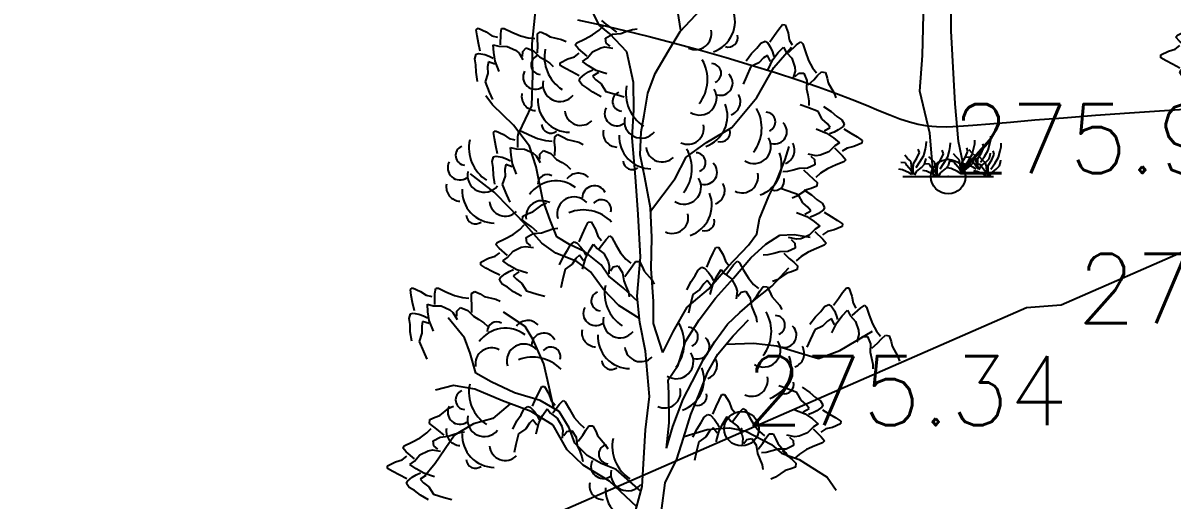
# Model space of a CAD drawing. Header units: millimetres. Extents: x 524954 to 526204, y 9523489 to 9524010.
# Drawn here: x 525815.69 to 525832.31, y 9523682.16 to 9523689.06 of the extents above; entities that cross this region are included whole.
import ezdxf
from ezdxf.enums import TextEntityAlignment as Align

# ---------------------------------------------------------------- set-up
doc = ezdxf.new("R2010")
doc.units = ezdxf.units.MM
doc.header["$PDMODE"] = 32
doc.header["$PDSIZE"] = 0.5
doc.linetypes.add('ACAD_ISO12W100', pattern=[21, 12, -3, 0, -3, 0, -3])
for name, color, linetype in [('Arbre', 34, 'ACAD_ISO12W100'), ('CN_02_00', 4, 'Continuous'), ('PLUME_4', 3, 'Continuous'), ('TopoAlt', 3, 'Continuous'), ('TOPOJIS', 7, 'Continuous')]:
    doc.layers.add(name, color=color, linetype=linetype)
doc.styles.add('Simplex 1.0', font='Simplex.shx', dxfattribs={"width": 0.99, "height": 1})

# ---------------------------------------------------------------- blocks, each defined once
blk = doc.blocks.new('TCPOINT M')
at = {"color": 0}
blk.add_point((0, 0), dxfattribs=at)
at = {"layer": 'TopoAlt', "style": 'Simplex 1.0', "width": 0.99}
blk.add_attdef('ALT', (0.15, 0.15), '', height=1, dxfattribs=at)
blk = doc.blocks.new('v088')
at = {"linetype": 'Continuous'}
for p, q in [((-1.806, 9.931), (-1.749, 10.491)), ((-0.835, 10.2), (-0.991, 10.52)), ((0.345, 10.122), (0.269, 10.614)), ((0.336, 10.112), (0.634, 10.429)), ((-0.683, 10.078), (-0.835, 10.2)), ((-0.435, 9.816), (-0.683, 10.078)), ((0.168, 9.829), (0.336, 10.112)), ((-1.797, 9.483), (-1.806, 9.931)), ((-0.339, 9.37), (-0.435, 9.816)), ((-0.025, 9.501), (0.168, 9.829)), ((1.69, 9.587), (1.945, 9.885)), ((-1.812, 9.035), (-1.797, 9.483)), ((-0.131, 9.219), (-0.025, 9.501)), ((1.444, 9.153), (1.69, 9.587)), ((-0.337, 8.979), (-0.339, 9.37)), ((-2.378, 9.048), (-2.474, 9.177)), ((-0.186, 8.901), (-0.131, 9.219)), ((1.08, 8.722), (1.444, 9.153)), ((-2.074, 8.756), (-2.378, 9.048)), ((-1.992, 8.647), (-1.812, 9.035)), ((-0.36, 8.574), (-0.337, 8.979)), ((-0.231, 8.658), (-0.186, 8.901)), ((-1.843, 8.45), (-2.074, 8.756)), ((-0.243, 8.328), (-0.231, 8.658)), ((0.718, 8.503), (1.08, 8.722)), ((-0.311, 8.009), (-0.36, 8.574)), ((0.424, 8.292), (0.718, 8.503)), ((-1.75, 8.153), (-1.843, 8.45)), ((-0.174, 8), (-0.243, 8.328)), ((1.855, 8.26), (1.913, 8.447)), ((-1.653, 7.676), (-1.75, 8.153)), ((0.262, 7.984), (0.424, 8.292)), ((1.736, 7.971), (1.855, 8.26)), ((-2.358, 7.786), (-2.7, 8.052)), ((-0.274, 7.463), (-0.311, 8.009)), ((-0.096, 7.56), (-0.174, 8)), ((-0.093, 7.509), (0.262, 7.984)), ((1.617, 7.726), (1.736, 7.971)), ((-2.129, 7.554), (-2.358, 7.786)), ((-1.547, 7.38), (-1.653, 7.676)), ((1.481, 7.4), (1.617, 7.726)), ((-1.932, 7.347), (-2.129, 7.554)), ((-0.075, 7.131), (-0.096, 7.56)), ((-1.665, 7.048), (-1.932, 7.347)), ((-1.449, 7.14), (-1.547, 7.38)), ((-0.237, 6.848), (-0.274, 7.463)), ((1.442, 7.181), (1.481, 7.4)), ((1.321, 7.017), (1.442, 7.181)), ((1.575, 7.035), (1.778, 7.163)), ((1.778, 7.163), (1.983, 7.174)), ((1.983, 7.174), (2.214, 7.135)), ((-1.463, 6.903), (-1.665, 7.048)), ((-1.266, 7.031), (-1.449, 7.14)), ((-1.047, 6.93), (-1.266, 7.031)), ((-0.084, 6.677), (-0.075, 7.131)), ((1.023, 6.706), (1.321, 7.017)), ((1.356, 6.837), (1.575, 7.035)), ((-1.162, 6.785), (-1.463, 6.903)), ((-0.806, 6.736), (-1.047, 6.93)), ((-0.287, 6.281), (-0.237, 6.848)), ((1.107, 6.54), (1.356, 6.837)), ((-0.96, 6.634), (-1.162, 6.785)), ((-0.697, 6.571), (-0.806, 6.736)), ((-0.049, 6.211), (-0.084, 6.677)), ((0.743, 6.383), (1.023, 6.706)), ((1.663, 6.427), (1.906, 6.693)), ((-0.78, 6.382), (-0.96, 6.634)), ((-0.488, 6.401), (-0.697, 6.571)), ((0.846, 6.255), (1.107, 6.54)), ((-0.551, 6.145), (-0.78, 6.382)), ((-0.279, 6.204), (-0.488, 6.401)), ((0.438, 6.122), (0.743, 6.383)), ((1.381, 6.204), (1.663, 6.427)), ((-0.248, 5.902), (-0.287, 6.281)), ((-0.049, 5.888), (-0.049, 6.211)), ((0.61, 5.939), (0.846, 6.255)), ((1.198, 6.044), (1.381, 6.204)), ((-1.907, 5.843), (-2.222, 6.048)), ((-0.254, 5.961), (-0.551, 6.145)), ((0.24, 5.776), (0.438, 6.122)), ((1.021, 5.879), (1.198, 6.044)), ((-2.787, 5.681), (-3.023, 5.969)), ((-1.791, 5.652), (-1.907, 5.843)), ((-0.165, 5.487), (-0.248, 5.902)), ((0.085, 5.468), (-0.049, 5.888)), ((0.411, 5.624), (0.61, 5.939)), ((0.834, 5.626), (1.021, 5.879)), ((1.1, 5.706), (1.325, 5.941)), ((-2.701, 5.459), (-2.787, 5.681)), ((-1.635, 5.301), (-1.791, 5.652)), ((0.085, 5.468), (0.24, 5.776)), ((0.881, 5.441), (1.1, 5.706)), ((2.646, 5.496), (3.119, 5.774)), ((-0.107, 4.829), (-0.165, 5.487)), ((0.306, 5.286), (0.411, 5.624)), ((0.671, 5.368), (0.834, 5.626)), ((1.001, 5.586), (1.394, 5.601)), ((1.394, 5.601), (1.731, 5.564)), ((1.731, 5.564), (2, 5.483)), ((2.338, 5.378), (2.646, 5.496)), ((-2.621, 5.169), (-2.701, 5.459)), ((0.51, 5.041), (0.671, 5.368)), ((0.731, 5.176), (0.881, 5.441)), ((2, 5.483), (2.338, 5.378)), ((-2.4, 5.043), (-2.621, 5.169)), ((-1.559, 4.967), (-1.635, 5.301)), ((0.161, 5.071), (0.306, 5.286)), ((0.619, 4.888), (0.731, 5.176)), ((-2.946, 4.988), (-3.206, 4.92)), ((-2.634, 4.938), (-2.946, 4.988)), ((-2.061, 4.882), (-2.4, 5.043)), ((0.172, 4.872), (0.161, 5.071)), ((0.379, 4.79), (0.51, 5.041)), ((-2.233, 4.766), (-2.634, 4.938)), ((-1.692, 4.771), (-2.061, 4.882)), ((-1.492, 4.659), (-1.559, 4.967)), ((-0.166, 4.349), (-0.107, 4.829)), ((0.174, 4.45), (0.172, 4.872)), ((0.489, 4.568), (0.619, 4.888)), ((-2.123, 4.725), (-2.377, 4.514)), ((-1.819, 4.613), (-2.233, 4.766)), ((-1.415, 4.615), (-1.692, 4.771)), ((0.231, 4.395), (0.379, 4.79)), ((-2.377, 4.514), (-2.655, 4.434)), ((-1.504, 4.415), (-1.819, 4.613)), ((-1.273, 4.376), (-1.415, 4.615)), ((0.384, 4.23), (0.489, 4.568)), ((-2.655, 4.434), (-2.931, 4.273)), ((-1.298, 4.058), (-1.504, 4.415)), ((-1.188, 4.154), (-1.273, 4.376)), ((-0.217, 3.527), (-0.166, 4.349)), ((0.138, 4.082), (0.174, 4.45)), ((0.138, 4.082), (0.231, 4.395)), ((0.391, 4.253), (0.724, 4.355)), ((0.724, 4.355), (1.047, 4.375)), ((1.047, 4.375), (1.284, 4.33)), ((1.284, 4.33), (1.655, 4.138)), ((-2.931, 4.273), (-3.209, 3.863)), ((0.285, 3.923), (0.384, 4.23)), ((-1.069, 3.839), (-1.298, 4.058)), ((-1.01, 3.977), (-1.188, 4.154)), ((1.655, 4.138), (1.8, 4.011)), ((1.8, 4.011), (2.057, 3.917)), ((-3.209, 3.863), (-3.367, 3.667)), ((-0.685, 3.605), (-1.069, 3.839)), ((-0.808, 3.863), (-1.01, 3.977)), ((-0.589, 3.774), (-0.808, 3.863)), ((0.118, 3.584), (0.285, 3.923)), ((2.057, 3.917), (2.461, 3.664)), ((-0.234, 3.461), (-0.589, 3.774)), ((2.461, 3.664), (2.589, 3.474)), ((-0.294, 3.234), (-0.685, 3.605)), ((-0.344, 3.046), (-0.217, 3.527)), ((0.064, 3.179), (0.118, 3.584)), ((-0.373, 1.752), (-0.352, 2.542)), ((0.043, 2.109), (0.045, 2.625)), ((0.102, 1.053), (0.043, 2.109)), ((-0.412, 1.235), (-0.373, 1.752)), ((-0.268, 0.628), (-0.412, 1.235)), ((0.151, 0.506), (0.102, 1.053)), ((-0.213, 0), (-0.268, 0.628)), ((0.256, 0), (0.151, 0.506)), ((-0.654, 0), (0.654, 0))]:
    blk.add_line(p, q, dxfattribs=at)
at = {"color": 3, "linetype": 'Continuous'}
for p, q in [((-2.616, 10.132), (-2.587, 10.158)), ((-2.587, 10.158), (-2.471, 10.107)), ((-2.261, 10.077), (-2.249, 10.151)), ((-2.249, 10.151), (-2.211, 10.152)), ((-2.211, 10.152), (-2.101, 10.101)), ((-0.836, 10.131), (-0.771, 10.198)), ((-0.735, 10.218), (-0.796, 10.268)), ((-0.666, 10.169), (-0.735, 10.218)), ((-0.583, 10.098), (-0.666, 10.169)), ((-0.438, 10.113), (-0.356, 10.14)), ((-0.356, 10.14), (-0.287, 10.149)), ((1.7, 10.058), (1.762, 10.142)), ((1.762, 10.142), (1.816, 10.212)), ((1.816, 10.212), (1.854, 10.208)), ((1.854, 10.208), (1.896, 10.089)), ((-2.603, 10.046), (-2.616, 10.132)), ((-2.583, 9.943), (-2.603, 10.046)), ((-2.471, 10.107), (-2.388, 10.049)), ((-2.388, 10.049), (-2.306, 10.03)), ((-2.264, 9.917), (-2.261, 10.077)), ((-2.101, 10.101), (-1.977, 10.047)), ((-1.977, 10.047), (-1.862, 10.018)), ((-1.862, 10.018), (-1.769, 10.01)), ((-1.731, 9.995), (-1.73, 10.074)), ((-1.725, 9.911), (-1.731, 9.995)), ((-1.73, 10.074), (-1.685, 10.105)), ((-1.685, 10.105), (-1.608, 10.069)), ((-1.608, 10.069), (-1.547, 10.033)), ((-1.547, 10.033), (-1.382, 9.994)), ((-1.382, 9.994), (-1.316, 9.963)), ((-1.161, 9.945), (-1.051, 9.998)), ((-1.051, 9.998), (-0.931, 10.06)), ((-0.931, 10.06), (-0.836, 10.131)), ((-0.743, 10.015), (-0.642, 10.071)), ((-0.734, 9.943), (-0.743, 10.015)), ((-0.642, 10.071), (-0.523, 10.083)), ((-0.523, 10.083), (-0.438, 10.113)), ((1.631, 9.958), (1.7, 10.058)), ((1.896, 10.089), (1.912, 9.989)), ((1.912, 9.989), (1.954, 9.915)), ((-2.558, 9.824), (-2.583, 9.943)), ((-2.368, 9.919), (-2.288, 9.897)), ((-2.362, 9.808), (-2.368, 9.919)), ((-2.342, 9.683), (-2.362, 9.808)), ((-2.288, 9.897), (-2.168, 9.895)), ((-2.168, 9.895), (-2.047, 9.839)), ((-2.047, 9.839), (-2, 9.799)), ((-1.944, 9.746), (-1.943, 9.82)), ((-1.943, 9.82), (-1.893, 9.873)), ((-1.893, 9.873), (-1.786, 9.83)), ((-1.786, 9.83), (-1.702, 9.745)), ((-1.728, 9.802), (-1.725, 9.911)), ((-1.184, 9.915), (-1.161, 9.945)), ((-1.134, 9.859), (-1.184, 9.915)), ((-1.012, 9.755), (-1.134, 9.859)), ((-1.011, 9.724), (-0.934, 9.816)), ((-0.934, 9.816), (-0.814, 9.874)), ((-0.814, 9.874), (-0.753, 9.886)), ((-0.753, 9.886), (-0.639, 9.87)), ((-0.677, 9.896), (-0.734, 9.943)), ((1.369, 9.792), (1.446, 9.869)), ((1.446, 9.869), (1.5, 9.939)), ((1.5, 9.939), (1.562, 9.969)), ((1.562, 9.969), (1.596, 9.95)), ((1.596, 9.95), (1.643, 9.877)), ((1.643, 9.877), (1.669, 9.815)), ((1.669, 9.815), (1.689, 9.75)), ((1.754, 9.804), (1.831, 9.885)), ((1.831, 9.885), (1.869, 9.812)), ((1.869, 9.812), (1.95, 9.723)), ((1.9, 9.808), (2.019, 9.915)), ((2.019, 9.915), (2.081, 9.958)), ((2.081, 9.958), (2.108, 9.931)), ((2.108, 9.931), (2.146, 9.815)), ((2.146, 9.815), (2.193, 9.689)), ((-2.634, 9.715), (-2.614, 9.781)), ((-2.621, 9.629), (-2.634, 9.715)), ((-2.614, 9.781), (-2.576, 9.793)), ((-2.576, 9.793), (-2.492, 9.777)), ((-2.492, 9.777), (-2.428, 9.754)), ((-2.439, 9.669), (-2.451, 9.601)), ((-2.346, 9.639), (-2.439, 9.669)), ((-2.428, 9.754), (-2.368, 9.723)), ((-2.283, 9.532), (-2.342, 9.683)), ((-2, 9.799), (-1.94, 9.7)), ((-1.702, 9.745), (-1.624, 9.699)), ((-1.624, 9.699), (-1.552, 9.652)), ((-1.552, 9.652), (-1.502, 9.604)), ((-1.402, 9.657), (-1.289, 9.715)), ((-1.401, 9.619), (-1.402, 9.657)), ((-1.289, 9.715), (-1.192, 9.743)), ((-1.192, 9.743), (-1.125, 9.794)), ((-1.079, 9.676), (-1.011, 9.724)), ((-0.989, 9.611), (-1.079, 9.676)), ((1.289, 9.685), (1.369, 9.792)), ((1.473, 9.658), (1.358, 9.604)), ((1.542, 9.727), (1.473, 9.658)), ((1.6, 9.765), (1.542, 9.727)), ((1.643, 9.677), (1.6, 9.765)), ((1.608, 9.558), (1.677, 9.704)), ((1.677, 9.704), (1.754, 9.804)), ((1.95, 9.723), (1.993, 9.596)), ((2.193, 9.689), (2.25, 9.585)), ((-2.617, 9.52), (-2.621, 9.629)), ((-2.595, 9.387), (-2.617, 9.52)), ((-2.448, 9.503), (-2.488, 9.382)), ((-2.451, 9.601), (-2.448, 9.503)), ((-1.325, 9.574), (-1.401, 9.619)), ((-1.233, 9.524), (-1.325, 9.574)), ((-1.125, 9.469), (-1.233, 9.524)), ((-1.113, 9.435), (-1.047, 9.49)), ((-1.047, 9.49), (-0.989, 9.525)), ((-0.88, 9.547), (-0.989, 9.611)), ((-0.989, 9.525), (-0.927, 9.553)), ((-0.848, 9.516), (-0.931, 9.463)), ((-0.726, 9.498), (-0.88, 9.547)), ((1.358, 9.604), (1.292, 9.458)), ((1.996, 9.535), (1.966, 9.423)), ((1.993, 9.596), (1.996, 9.535)), ((1.996, 9.458), (2.05, 9.508)), ((2.05, 9.508), (2.123, 9.508)), ((2.123, 9.508), (2.166, 9.4)), ((2.25, 9.585), (2.308, 9.512)), ((2.323, 9.473), (2.381, 9.527)), ((2.381, 9.527), (2.435, 9.515)), ((2.435, 9.515), (2.462, 9.435)), ((-2.488, 9.382), (-2.427, 9.234)), ((-1.128, 9.398), (-1.113, 9.435)), ((-1.089, 9.341), (-1.128, 9.398)), ((-1.014, 9.297), (-1.089, 9.341)), ((-0.931, 9.463), (-0.885, 9.411)), ((-0.885, 9.411), (-0.807, 9.351)), ((-0.807, 9.351), (-0.739, 9.244)), ((1.292, 9.458), (1.246, 9.35)), ((2.166, 9.4), (2.162, 9.281)), ((2.185, 9.338), (2.266, 9.412)), ((2.266, 9.412), (2.323, 9.473)), ((2.462, 9.435), (2.477, 9.365)), ((2.477, 9.365), (2.562, 9.219)), ((-2.427, 9.234), (-2.38, 9.127)), ((-0.927, 9.231), (-1.014, 9.297)), ((-0.81, 9.165), (-0.927, 9.231)), ((-0.739, 9.244), (-0.586, 9.198)), ((-0.586, 9.198), (-0.473, 9.166)), ((2.162, 9.281), (2.181, 9.192)), ((2.181, 9.192), (2.196, 9.108)), ((2.562, 9.219), (2.585, 9.15)), ((2.18, 9.009), (2.07, 9.048)), ((2.33, 8.953), (2.18, 9.009)), ((2.196, 9.108), (2.196, 9.038)), ((2.406, 9.027), (2.519, 8.953)), ((2.391, 8.841), (2.33, 8.953)), ((2.465, 8.776), (2.391, 8.841)), ((2.519, 8.953), (2.601, 8.881)), ((2.601, 8.881), (2.673, 8.832)), ((2.673, 8.832), (2.708, 8.773)), ((-2.366, 8.647), (-2.337, 8.672)), ((-2.353, 8.56), (-2.366, 8.647)), ((-2.337, 8.672), (-2.221, 8.621)), ((-2.011, 8.592), (-1.999, 8.665)), ((-1.999, 8.665), (-1.961, 8.666)), ((-1.961, 8.666), (-1.851, 8.615)), ((2.3, 8.701), (2.45, 8.641)), ((2.421, 8.673), (2.507, 8.721)), ((2.507, 8.721), (2.465, 8.776)), ((2.561, 8.655), (2.497, 8.632)), ((2.621, 8.686), (2.561, 8.655)), ((2.691, 8.737), (2.621, 8.686)), ((2.708, 8.773), (2.691, 8.737)), ((2.701, 8.703), (2.805, 8.64)), ((-2.333, 8.457), (-2.353, 8.56)), ((-2.221, 8.621), (-2.138, 8.563)), ((-2.138, 8.563), (-2.056, 8.544)), ((-2.014, 8.431), (-2.011, 8.592)), ((-1.851, 8.615), (-1.727, 8.562)), ((-1.727, 8.562), (-1.612, 8.532)), ((-1.612, 8.532), (-1.519, 8.524)), ((-1.481, 8.509), (-1.48, 8.588)), ((-1.475, 8.425), (-1.481, 8.509)), ((-1.48, 8.588), (-1.435, 8.619)), ((-1.435, 8.619), (-1.357, 8.583)), ((-1.357, 8.583), (-1.297, 8.547)), ((-1.297, 8.547), (-1.132, 8.508)), ((-1.132, 8.508), (-1.066, 8.477)), ((2.45, 8.641), (2.555, 8.57)), ((2.555, 8.57), (2.64, 8.498)), ((2.64, 8.498), (2.57, 8.455)), ((2.805, 8.64), (2.893, 8.584)), ((2.964, 8.496), (2.848, 8.446)), ((2.893, 8.584), (2.966, 8.534)), ((2.966, 8.534), (2.964, 8.496)), ((-2.308, 8.338), (-2.333, 8.457)), ((-2.118, 8.433), (-2.038, 8.411)), ((-2.112, 8.322), (-2.118, 8.433)), ((-2.092, 8.197), (-2.112, 8.322)), ((-2.038, 8.411), (-1.918, 8.409)), ((-1.918, 8.409), (-1.797, 8.353)), ((-1.797, 8.353), (-1.75, 8.313)), ((-1.75, 8.313), (-1.69, 8.215)), ((-1.694, 8.261), (-1.693, 8.334)), ((-1.693, 8.334), (-1.643, 8.387)), ((-1.643, 8.387), (-1.536, 8.344)), ((-1.536, 8.344), (-1.452, 8.259)), ((-1.478, 8.316), (-1.475, 8.425)), ((2.301, 8.311), (2.188, 8.335)), ((2.362, 8.319), (2.301, 8.311)), ((2.487, 8.369), (2.362, 8.319)), ((2.57, 8.455), (2.487, 8.369)), ((2.568, 8.425), (2.683, 8.312)), ((2.749, 8.424), (2.679, 8.378)), ((2.683, 8.312), (2.729, 8.254)), ((2.848, 8.446), (2.749, 8.424)), ((-2.384, 8.23), (-2.364, 8.296)), ((-2.371, 8.143), (-2.384, 8.23)), ((-2.364, 8.296), (-2.326, 8.308)), ((-2.326, 8.308), (-2.242, 8.291)), ((-2.242, 8.291), (-2.178, 8.268)), ((-2.189, 8.184), (-2.201, 8.115)), ((-2.096, 8.154), (-2.189, 8.184)), ((-2.178, 8.268), (-2.118, 8.237)), ((-2.033, 8.047), (-2.092, 8.197)), ((-1.452, 8.259), (-1.374, 8.213)), ((-1.374, 8.213), (-1.302, 8.166)), ((-1.302, 8.166), (-1.252, 8.118)), ((2.282, 8.183), (2.178, 8.134)), ((2.225, 8.306), (2.278, 8.256)), ((2.278, 8.256), (2.282, 8.183)), ((2.591, 8.179), (2.467, 8.125)), ((2.704, 8.225), (2.591, 8.179)), ((2.729, 8.254), (2.704, 8.225)), ((-2.367, 8.034), (-2.371, 8.143)), ((-2.345, 7.902), (-2.367, 8.034)), ((-2.198, 8.017), (-2.238, 7.897)), ((-2.201, 8.115), (-2.198, 8.017)), ((1.888, 8.085), (1.819, 8.08)), ((1.971, 8.105), (1.888, 8.085)), ((2.058, 8.13), (1.971, 8.105)), ((2.178, 8.134), (2.058, 8.13)), ((2.117, 8.111), (2.195, 8.035)), ((2.195, 8.035), (2.261, 7.981)), ((2.261, 7.981), (2.318, 7.927)), ((2.367, 8.061), (2.298, 7.999)), ((2.467, 8.125), (2.367, 8.061)), ((-2.238, 7.897), (-2.177, 7.749)), ((1.896, 7.802), (1.786, 7.841)), ((2.163, 7.821), (2.022, 7.727)), ((2.123, 7.82), (2.235, 7.746)), ((2.231, 7.841), (2.163, 7.821)), ((2.31, 7.872), (2.231, 7.841)), ((2.318, 7.927), (2.31, 7.872)), ((-2.177, 7.749), (-2.13, 7.641)), ((2.046, 7.746), (1.896, 7.802)), ((2.022, 7.727), (1.955, 7.7)), ((2.107, 7.634), (2.046, 7.746)), ((2.235, 7.746), (2.317, 7.675)), ((2.317, 7.675), (2.389, 7.625)), ((-1.864, 7.475), (-1.797, 7.5)), ((-1.797, 7.5), (-1.663, 7.603)), ((-1.663, 7.603), (-1.598, 7.634)), ((2.016, 7.494), (2.166, 7.434)), ((2.181, 7.57), (2.107, 7.634)), ((2.137, 7.467), (2.223, 7.514)), ((2.223, 7.514), (2.181, 7.57)), ((2.407, 7.53), (2.337, 7.479)), ((2.389, 7.625), (2.424, 7.566)), ((2.424, 7.566), (2.407, 7.53)), ((2.417, 7.496), (2.521, 7.433)), ((-1.945, 7.383), (-1.94, 7.438)), ((-1.884, 7.333), (-1.945, 7.383)), ((-1.94, 7.438), (-1.864, 7.475)), ((-1.815, 7.284), (-1.884, 7.333)), ((-1.034, 7.275), (-0.994, 7.353)), ((-0.994, 7.353), (-0.955, 7.356)), ((-0.955, 7.356), (-0.891, 7.247)), ((2.166, 7.434), (2.271, 7.363)), ((2.277, 7.448), (2.213, 7.425)), ((2.271, 7.363), (2.357, 7.292)), ((2.337, 7.479), (2.277, 7.448)), ((2.521, 7.433), (2.609, 7.377)), ((2.609, 7.377), (2.682, 7.328)), ((2.682, 7.328), (2.68, 7.289)), ((-2.2, 7.113), (-2.081, 7.175)), ((-2.081, 7.175), (-1.985, 7.246)), ((-1.985, 7.246), (-1.92, 7.313)), ((-1.892, 7.13), (-1.791, 7.186)), ((-1.732, 7.213), (-1.815, 7.284)), ((-1.791, 7.186), (-1.672, 7.198)), ((-1.672, 7.198), (-1.587, 7.228)), ((-1.587, 7.228), (-1.505, 7.255)), ((-1.505, 7.255), (-1.436, 7.264)), ((-1.128, 7.069), (-1.078, 7.18)), ((-1.078, 7.18), (-1.034, 7.275)), ((-0.891, 7.247), (-0.858, 7.151)), ((-0.858, 7.151), (-0.802, 7.088)), ((-0.738, 7.1), (-0.686, 7.153)), ((-0.686, 7.153), (-0.654, 7.131)), ((2.203, 7.162), (2.079, 7.112)), ((2.286, 7.249), (2.203, 7.162)), ((2.284, 7.218), (2.399, 7.105)), ((2.357, 7.292), (2.286, 7.249)), ((2.465, 7.218), (2.395, 7.171)), ((2.564, 7.239), (2.465, 7.218)), ((2.68, 7.289), (2.564, 7.239)), ((-2.333, 7.03), (-2.31, 7.06)), ((-2.283, 6.974), (-2.333, 7.03)), ((-2.31, 7.06), (-2.2, 7.113)), ((-2.083, 6.931), (-1.963, 6.989)), ((-1.963, 6.989), (-1.902, 7.001)), ((-1.902, 7.001), (-1.788, 6.985)), ((-1.883, 7.058), (-1.892, 7.13)), ((-1.826, 7.011), (-1.883, 7.058)), ((-1.293, 6.947), (-1.253, 7.025)), ((-1.253, 7.025), (-1.198, 7.067)), ((-1.198, 7.067), (-1.16, 7.055)), ((-1.16, 7.055), (-1.101, 6.992)), ((-1.101, 6.992), (-1.063, 6.936)), ((-0.978, 6.941), (-0.918, 7.034)), ((-0.918, 7.034), (-0.866, 6.97)), ((-0.835, 6.972), (-0.738, 7.1)), ((-0.654, 7.131), (-0.595, 7.025)), ((-0.595, 7.025), (-0.526, 6.909)), ((0.813, 6.909), (0.853, 6.987)), ((0.853, 6.987), (0.891, 6.991)), ((0.891, 6.991), (0.955, 6.881)), ((2.018, 7.104), (1.904, 7.128)), ((1.941, 7.1), (1.994, 7.049)), ((1.994, 7.049), (1.999, 6.976)), ((2.079, 7.112), (2.018, 7.104)), ((2.42, 7.018), (2.307, 6.972)), ((2.399, 7.105), (2.445, 7.047)), ((2.445, 7.047), (2.42, 7.018)), ((-2.551, 6.772), (-2.439, 6.83)), ((-2.439, 6.83), (-2.342, 6.858)), ((-2.342, 6.858), (-2.275, 6.909)), ((-2.161, 6.87), (-2.283, 6.974)), ((-2.228, 6.791), (-2.161, 6.839)), ((-2.161, 6.839), (-2.083, 6.931)), ((-1.413, 6.737), (-1.354, 6.857)), ((-1.354, 6.857), (-1.293, 6.947)), ((-1.172, 6.826), (-1.227, 6.745)), ((-1.122, 6.874), (-1.172, 6.826)), ((-1.064, 6.795), (-1.122, 6.874)), ((-1.076, 6.671), (-1.035, 6.828)), ((-1.063, 6.936), (-1.032, 6.875)), ((-1.035, 6.828), (-0.978, 6.941)), ((-0.866, 6.97), (-0.77, 6.898)), ((-0.77, 6.898), (-0.705, 6.781)), ((-0.526, 6.909), (-0.45, 6.818)), ((-0.45, 6.818), (-0.379, 6.757)), ((0.768, 6.815), (0.813, 6.909)), ((0.955, 6.881), (0.989, 6.786)), ((1.604, 6.878), (1.535, 6.874)), ((1.688, 6.899), (1.604, 6.878)), ((1.775, 6.923), (1.688, 6.899)), ((1.894, 6.927), (1.775, 6.923)), ((1.834, 6.904), (1.912, 6.828)), ((1.999, 6.976), (1.894, 6.927)), ((1.912, 6.828), (1.977, 6.774)), ((2.084, 6.854), (2.014, 6.792)), ((2.184, 6.918), (2.084, 6.854)), ((2.307, 6.972), (2.184, 6.918)), ((-2.55, 6.734), (-2.551, 6.772)), ((-2.475, 6.689), (-2.55, 6.734)), ((-2.383, 6.639), (-2.475, 6.689)), ((-2.138, 6.726), (-2.228, 6.791)), ((-2.029, 6.662), (-2.138, 6.726)), ((-2.138, 6.64), (-2.076, 6.668)), ((-1.875, 6.613), (-2.029, 6.662)), ((-1.33, 6.67), (-1.367, 6.514)), ((-1.227, 6.745), (-1.33, 6.67)), ((-0.705, 6.781), (-0.69, 6.721)), ((-0.69, 6.721), (-0.699, 6.606)), ((-0.675, 6.646), (-0.632, 6.705)), ((-0.632, 6.705), (-0.56, 6.719)), ((-0.56, 6.719), (-0.498, 6.621)), ((-0.468, 6.564), (-0.402, 6.651)), ((-0.402, 6.651), (-0.357, 6.722)), ((-0.357, 6.722), (-0.31, 6.785)), ((-0.31, 6.785), (-0.255, 6.784)), ((-0.255, 6.784), (-0.214, 6.71)), ((-0.214, 6.71), (-0.186, 6.645)), ((0.554, 6.582), (0.594, 6.66)), ((0.594, 6.66), (0.649, 6.702)), ((0.649, 6.702), (0.686, 6.689)), ((0.686, 6.689), (0.745, 6.626)), ((0.719, 6.703), (0.768, 6.815)), ((0.868, 6.575), (0.929, 6.669)), ((0.929, 6.669), (0.98, 6.604)), ((0.989, 6.786), (1.044, 6.722)), ((1.011, 6.606), (1.108, 6.734)), ((1.108, 6.734), (1.161, 6.787)), ((1.161, 6.787), (1.192, 6.766)), ((1.192, 6.766), (1.252, 6.66)), ((1.252, 6.66), (1.321, 6.544)), ((2.026, 6.666), (1.947, 6.634)), ((1.977, 6.774), (2.034, 6.72)), ((2.034, 6.72), (2.026, 6.666)), ((-2.274, 6.584), (-2.383, 6.639)), ((-2.277, 6.513), (-2.262, 6.55)), ((-2.238, 6.456), (-2.277, 6.513)), ((-2.262, 6.55), (-2.196, 6.606)), ((-2.196, 6.606), (-2.138, 6.64)), ((-1.998, 6.632), (-2.08, 6.578)), ((-2.08, 6.578), (-2.034, 6.526)), ((-2.034, 6.526), (-1.957, 6.466)), ((-1.367, 6.514), (-1.392, 6.4)), ((-0.498, 6.621), (-0.48, 6.503)), ((-0.48, 6.503), (-0.444, 6.419)), ((-0.186, 6.645), (-0.075, 6.517)), ((-0.075, 6.517), (-0.04, 6.453)), ((0.433, 6.371), (0.493, 6.492)), ((0.493, 6.492), (0.554, 6.582)), ((0.724, 6.509), (0.675, 6.46)), ((0.782, 6.43), (0.724, 6.509)), ((0.745, 6.626), (0.783, 6.571)), ((0.783, 6.571), (0.814, 6.51)), ((0.811, 6.463), (0.868, 6.575)), ((0.98, 6.604), (1.076, 6.532)), ((1.076, 6.532), (1.141, 6.416)), ((1.321, 6.544), (1.397, 6.452)), ((1.738, 6.52), (1.671, 6.493)), ((1.879, 6.614), (1.738, 6.52)), ((1.947, 6.634), (1.879, 6.614)), ((-3.568, 6.377), (-3.539, 6.402)), ((-3.555, 6.29), (-3.568, 6.377)), ((-3.539, 6.402), (-3.423, 6.351)), ((-3.423, 6.351), (-3.34, 6.294)), ((-3.216, 6.161), (-3.213, 6.322)), ((-3.213, 6.322), (-3.201, 6.396)), ((-3.201, 6.396), (-3.163, 6.397)), ((-3.163, 6.397), (-3.053, 6.346)), ((-3.053, 6.346), (-2.929, 6.292)), ((-2.683, 6.24), (-2.682, 6.318)), ((-2.682, 6.318), (-2.637, 6.35)), ((-2.637, 6.35), (-2.56, 6.314)), ((-2.163, 6.412), (-2.238, 6.456)), ((-2.076, 6.346), (-2.163, 6.412)), ((-1.959, 6.28), (-2.076, 6.346)), ((-1.957, 6.466), (-1.888, 6.359)), ((-1.888, 6.359), (-1.735, 6.313)), ((-0.444, 6.419), (-0.414, 6.339)), ((-0.414, 6.339), (-0.401, 6.271)), ((0.62, 6.379), (0.516, 6.305)), ((0.675, 6.46), (0.62, 6.379)), ((0.771, 6.306), (0.811, 6.463)), ((1.141, 6.416), (1.157, 6.356)), ((1.157, 6.356), (1.147, 6.241)), ((1.171, 6.28), (1.215, 6.339)), ((1.215, 6.339), (1.286, 6.353)), ((1.286, 6.353), (1.348, 6.255)), ((1.397, 6.452), (1.467, 6.391)), ((1.444, 6.285), (1.489, 6.356)), ((1.489, 6.356), (1.536, 6.42)), ((1.536, 6.42), (1.591, 6.419)), ((1.591, 6.419), (1.633, 6.344)), ((1.633, 6.344), (1.661, 6.279)), ((2.623, 6.25), (2.685, 6.334)), ((2.685, 6.334), (2.739, 6.404)), ((2.739, 6.404), (2.777, 6.4)), ((2.777, 6.4), (2.82, 6.28)), ((-3.535, 6.188), (-3.555, 6.29)), ((-3.51, 6.069), (-3.535, 6.188)), ((-3.34, 6.294), (-3.258, 6.275)), ((-3.32, 6.164), (-3.24, 6.142)), ((-3.314, 6.053), (-3.32, 6.164)), ((-2.929, 6.292), (-2.814, 6.263)), ((-2.814, 6.263), (-2.721, 6.255)), ((-2.677, 6.155), (-2.683, 6.24)), ((-2.68, 6.046), (-2.677, 6.155)), ((-2.56, 6.314), (-2.499, 6.278)), ((-2.499, 6.278), (-2.334, 6.239)), ((-2.334, 6.239), (-2.268, 6.208)), ((-1.735, 6.313), (-1.622, 6.281)), ((0.516, 6.305), (0.479, 6.149)), ((1.348, 6.255), (1.367, 6.137)), ((1.378, 6.198), (1.444, 6.285)), ((1.661, 6.279), (1.771, 6.151)), ((1.771, 6.151), (1.807, 6.088)), ((2.423, 6.13), (2.485, 6.161)), ((2.485, 6.161), (2.52, 6.142)), ((2.554, 6.15), (2.623, 6.25)), ((2.82, 6.28), (2.835, 6.18)), ((2.835, 6.18), (2.877, 6.107)), ((-3.586, 5.96), (-3.566, 6.026)), ((-3.566, 6.026), (-3.528, 6.038)), ((-3.528, 6.038), (-3.444, 6.022)), ((-3.444, 6.022), (-3.38, 5.999)), ((-3.38, 5.999), (-3.32, 5.968)), ((-3.294, 5.928), (-3.314, 6.053)), ((-3.24, 6.142), (-3.121, 6.14)), ((-3.121, 6.14), (-2.999, 6.083)), ((-2.999, 6.083), (-2.952, 6.044)), ((-2.952, 6.044), (-2.892, 5.945)), ((-2.896, 5.991), (-2.895, 6.065)), ((-2.895, 6.065), (-2.845, 6.118)), ((-2.845, 6.118), (-2.738, 6.075)), ((-2.738, 6.075), (-2.654, 5.99)), ((-2.654, 5.99), (-2.576, 5.943)), ((0.479, 6.149), (0.454, 6.035)), ((1.367, 6.137), (1.402, 6.054)), ((1.402, 6.054), (1.433, 5.974)), ((2.212, 5.877), (2.293, 5.984)), ((2.293, 5.984), (2.37, 6.061)), ((2.37, 6.061), (2.423, 6.13)), ((2.52, 6.142), (2.566, 6.069)), ((2.566, 6.069), (2.593, 6.007)), ((2.593, 6.007), (2.612, 5.942)), ((2.6, 5.896), (2.677, 5.996)), ((2.677, 5.996), (2.754, 6.077)), ((2.754, 6.077), (2.793, 6.004)), ((2.793, 6.004), (2.873, 5.915)), ((2.823, 6), (2.943, 6.107)), ((2.943, 6.107), (3.004, 6.15)), ((3.004, 6.15), (3.031, 6.123)), ((3.031, 6.123), (3.07, 6.007)), ((3.07, 6.007), (3.116, 5.88)), ((-3.573, 5.874), (-3.586, 5.96)), ((-3.57, 5.765), (-3.573, 5.874)), ((-3.392, 5.914), (-3.403, 5.846)), ((-3.403, 5.846), (-3.4, 5.748)), ((-3.298, 5.884), (-3.392, 5.914)), ((-3.235, 5.777), (-3.294, 5.928)), ((-2.576, 5.943), (-2.504, 5.896)), ((-2.504, 5.896), (-2.454, 5.849)), ((1.433, 5.974), (1.446, 5.906)), ((2.396, 5.85), (2.281, 5.796)), ((2.466, 5.919), (2.396, 5.85)), ((2.523, 5.957), (2.466, 5.919)), ((2.566, 5.869), (2.523, 5.957)), ((2.531, 5.75), (2.6, 5.896)), ((2.873, 5.915), (2.916, 5.788)), ((3.116, 5.88), (3.173, 5.777)), ((-3.547, 5.632), (-3.57, 5.765)), ((-3.4, 5.748), (-3.44, 5.627)), ((2.281, 5.796), (2.216, 5.65)), ((2.92, 5.727), (2.889, 5.615)), ((2.916, 5.788), (2.92, 5.727)), ((2.92, 5.65), (2.973, 5.7)), ((2.973, 5.7), (3.047, 5.7)), ((3.047, 5.7), (3.089, 5.592)), ((3.173, 5.777), (3.231, 5.703)), ((3.189, 5.603), (3.247, 5.665)), ((3.247, 5.665), (3.304, 5.719)), ((3.304, 5.719), (3.358, 5.707)), ((3.358, 5.707), (3.385, 5.627)), ((-3.44, 5.627), (-3.379, 5.479)), ((2.216, 5.65), (2.169, 5.542)), ((3.089, 5.592), (3.085, 5.473)), ((3.108, 5.53), (3.189, 5.603)), ((3.385, 5.627), (3.4, 5.557)), ((3.4, 5.557), (3.485, 5.411)), ((-3.379, 5.479), (-3.332, 5.372)), ((3.085, 5.473), (3.104, 5.384)), ((3.104, 5.384), (3.12, 5.3)), ((3.485, 5.411), (3.508, 5.342)), ((3.12, 5.3), (3.12, 5.23)), ((-1.751, 4.8), (-1.707, 4.895)), ((-1.707, 4.895), (-1.667, 4.973)), ((-1.667, 4.973), (-1.628, 4.976)), ((-1.628, 4.976), (-1.564, 4.867)), ((-1.564, 4.867), (-1.531, 4.771)), ((0.899, 4.779), (0.939, 4.857)), ((0.939, 4.857), (0.978, 4.861)), ((0.978, 4.861), (1.042, 4.751)), ((1.872, 4.946), (1.762, 4.985)), ((2.022, 4.89), (1.872, 4.946)), ((2.083, 4.778), (2.022, 4.89)), ((2.099, 4.964), (2.211, 4.89)), ((2.211, 4.89), (2.293, 4.818)), ((-3.143, 4.557), (-3.01, 4.66)), ((-3.01, 4.66), (-2.944, 4.692)), ((-1.926, 4.645), (-1.871, 4.687)), ((-1.871, 4.687), (-1.833, 4.675)), ((-1.833, 4.675), (-1.774, 4.612)), ((-1.801, 4.689), (-1.751, 4.8)), ((-1.651, 4.561), (-1.591, 4.654)), ((-1.591, 4.654), (-1.539, 4.59)), ((-1.531, 4.771), (-1.475, 4.707)), ((-1.508, 4.592), (-1.411, 4.72)), ((-1.411, 4.72), (-1.359, 4.773)), ((-1.359, 4.773), (-1.327, 4.751)), ((-1.327, 4.751), (-1.268, 4.645)), ((0.805, 4.573), (0.855, 4.685)), ((0.855, 4.685), (0.899, 4.779)), ((1.042, 4.751), (1.075, 4.656)), ((1.075, 4.656), (1.131, 4.592)), ((1.195, 4.604), (1.247, 4.657)), ((1.247, 4.657), (1.279, 4.636)), ((2.157, 4.714), (2.083, 4.778)), ((2.113, 4.611), (2.199, 4.658)), ((2.199, 4.658), (2.157, 4.714)), ((2.293, 4.818), (2.365, 4.769)), ((2.383, 4.674), (2.313, 4.623)), ((2.365, 4.769), (2.4, 4.71)), ((2.4, 4.71), (2.383, 4.674)), ((-3.291, 4.441), (-3.287, 4.496)), ((-3.287, 4.496), (-3.21, 4.533)), ((-3.21, 4.533), (-3.143, 4.557)), ((-2.027, 4.477), (-1.966, 4.567)), ((-1.966, 4.567), (-1.926, 4.645)), ((-1.795, 4.494), (-1.845, 4.445)), ((-1.737, 4.415), (-1.795, 4.494)), ((-1.774, 4.612), (-1.736, 4.556)), ((-1.736, 4.556), (-1.705, 4.495)), ((-1.708, 4.448), (-1.651, 4.561)), ((-1.539, 4.59), (-1.443, 4.518)), ((-1.443, 4.518), (-1.378, 4.401)), ((-1.268, 4.645), (-1.199, 4.529)), ((-1.199, 4.529), (-1.123, 4.438)), ((0.64, 4.452), (0.68, 4.53)), ((0.68, 4.53), (0.735, 4.572)), ((0.735, 4.572), (0.773, 4.559)), ((0.773, 4.559), (0.832, 4.496)), ((0.832, 4.496), (0.87, 4.441)), ((0.955, 4.445), (1.015, 4.539)), ((1.015, 4.539), (1.067, 4.474)), ((1.098, 4.476), (1.195, 4.604)), ((1.279, 4.636), (1.338, 4.53)), ((1.338, 4.53), (1.407, 4.414)), ((1.992, 4.638), (2.142, 4.578)), ((2.142, 4.578), (2.247, 4.507)), ((2.253, 4.592), (2.189, 4.569)), ((2.247, 4.507), (2.332, 4.436)), ((2.313, 4.623), (2.253, 4.592)), ((2.393, 4.64), (2.497, 4.577)), ((2.497, 4.577), (2.585, 4.521)), ((2.585, 4.521), (2.658, 4.472)), ((-3.331, 4.304), (-3.266, 4.37)), ((-3.23, 4.39), (-3.291, 4.441)), ((-3.162, 4.341), (-3.23, 4.39)), ((-3.079, 4.271), (-3.162, 4.341)), ((-2.086, 4.357), (-2.027, 4.477)), ((-1.9, 4.365), (-2.003, 4.29)), ((-1.845, 4.445), (-1.9, 4.365)), ((-1.749, 4.291), (-1.708, 4.448)), ((-1.378, 4.401), (-1.363, 4.341)), ((-1.363, 4.341), (-1.372, 4.226)), ((-1.349, 4.266), (-1.305, 4.325)), ((-1.305, 4.325), (-1.233, 4.338)), ((-1.233, 4.338), (-1.171, 4.241)), ((-1.123, 4.438), (-1.052, 4.377)), ((-1.075, 4.271), (-1.03, 4.342)), ((-1.03, 4.342), (-0.984, 4.405)), ((-0.984, 4.405), (-0.928, 4.404)), ((-0.928, 4.404), (-0.887, 4.33)), ((-0.887, 4.33), (-0.859, 4.265)), ((0.52, 4.241), (0.579, 4.362)), ((0.579, 4.362), (0.64, 4.452)), ((0.761, 4.33), (0.706, 4.249)), ((0.811, 4.379), (0.761, 4.33)), ((0.869, 4.3), (0.811, 4.379)), ((0.857, 4.176), (0.898, 4.333)), ((0.87, 4.441), (0.901, 4.38)), ((0.898, 4.333), (0.955, 4.445)), ((1.067, 4.474), (1.163, 4.402)), ((1.163, 4.402), (1.228, 4.286)), ((1.407, 4.414), (1.483, 4.322)), ((1.483, 4.322), (1.554, 4.261)), ((2.262, 4.393), (2.179, 4.306)), ((2.26, 4.362), (2.375, 4.249)), ((2.332, 4.436), (2.262, 4.393)), ((2.441, 4.361), (2.371, 4.315)), ((2.54, 4.383), (2.441, 4.361)), ((2.656, 4.433), (2.54, 4.383)), ((2.658, 4.472), (2.656, 4.433)), ((-3.656, 4.117), (-3.547, 4.171)), ((-3.547, 4.171), (-3.427, 4.233)), ((-3.427, 4.233), (-3.331, 4.304)), ((-3.239, 4.188), (-3.137, 4.244)), ((-3.229, 4.115), (-3.239, 4.188)), ((-3.137, 4.244), (-3.019, 4.255)), ((-3.019, 4.255), (-2.933, 4.286)), ((-2.933, 4.286), (-2.851, 4.312)), ((-2.851, 4.312), (-2.783, 4.321)), ((-2.003, 4.29), (-2.04, 4.134)), ((-1.171, 4.241), (-1.153, 4.123)), ((-1.141, 4.184), (-1.075, 4.271)), ((-0.859, 4.265), (-0.748, 4.137)), ((0.603, 4.175), (0.566, 4.019)), ((0.706, 4.249), (0.603, 4.175)), ((1.228, 4.286), (1.243, 4.226)), ((1.243, 4.226), (1.234, 4.11)), ((1.258, 4.15), (1.301, 4.209)), ((1.301, 4.209), (1.373, 4.223)), ((1.373, 4.223), (1.435, 4.125)), ((1.531, 4.155), (1.576, 4.226)), ((1.576, 4.226), (1.623, 4.29)), ((1.623, 4.29), (1.678, 4.289)), ((1.678, 4.289), (1.719, 4.214)), ((1.719, 4.214), (1.747, 4.149)), ((1.994, 4.248), (1.88, 4.272)), ((1.917, 4.244), (1.97, 4.193)), ((1.97, 4.193), (1.975, 4.12)), ((2.055, 4.256), (1.994, 4.248)), ((2.179, 4.306), (2.055, 4.256)), ((2.396, 4.162), (2.283, 4.116)), ((2.375, 4.249), (2.421, 4.191)), ((2.421, 4.191), (2.396, 4.162)), ((-3.679, 4.087), (-3.656, 4.117)), ((-3.629, 4.032), (-3.679, 4.087)), ((-3.507, 3.927), (-3.629, 4.032)), ((-3.43, 3.988), (-3.309, 4.046)), ((-3.309, 4.046), (-3.249, 4.058)), ((-3.249, 4.058), (-3.134, 4.042)), ((-3.172, 4.068), (-3.229, 4.115)), ((-2.04, 4.134), (-2.065, 4.02)), ((-1.153, 4.123), (-1.118, 4.039)), ((-1.118, 4.039), (-1.087, 3.959)), ((-0.748, 4.137), (-0.713, 4.073)), ((0.566, 4.019), (0.541, 3.904)), ((1.435, 4.125), (1.453, 4.007)), ((1.453, 4.007), (1.488, 3.924)), ((1.465, 4.068), (1.531, 4.155)), ((1.58, 4.022), (1.511, 4.017)), ((1.664, 4.043), (1.58, 4.022)), ((1.751, 4.067), (1.664, 4.043)), ((1.747, 4.149), (1.858, 4.021)), ((1.87, 4.071), (1.751, 4.067)), ((1.81, 4.048), (1.888, 3.972)), ((1.858, 4.021), (1.893, 3.958)), ((1.975, 4.12), (1.87, 4.071)), ((2.059, 3.998), (1.99, 3.936)), ((2.16, 4.062), (2.059, 3.998)), ((2.283, 4.116), (2.16, 4.062)), ((-3.898, 3.83), (-3.785, 3.887)), ((-3.897, 3.791), (-3.898, 3.83)), ((-3.785, 3.887), (-3.688, 3.915)), ((-3.688, 3.915), (-3.621, 3.967)), ((-3.574, 3.849), (-3.507, 3.896)), ((-3.484, 3.783), (-3.574, 3.849)), ((-3.507, 3.896), (-3.43, 3.988)), ((-1.087, 3.959), (-1.074, 3.891)), ((1.488, 3.924), (1.519, 3.844)), ((1.519, 3.844), (1.532, 3.776)), ((1.888, 3.972), (1.953, 3.918)), ((1.953, 3.918), (2.01, 3.864)), ((2.01, 3.864), (2.002, 3.81)), ((-3.821, 3.747), (-3.897, 3.791)), ((-3.729, 3.697), (-3.821, 3.747)), ((-3.621, 3.641), (-3.729, 3.697)), ((-3.609, 3.608), (-3.542, 3.663)), ((-3.542, 3.663), (-3.485, 3.698)), ((-3.485, 3.698), (-3.422, 3.725)), ((-3.375, 3.72), (-3.484, 3.783)), ((-3.344, 3.689), (-3.426, 3.635)), ((-3.221, 3.67), (-3.375, 3.72)), ((1.714, 3.664), (1.647, 3.637)), ((1.855, 3.758), (1.714, 3.664)), ((1.923, 3.778), (1.855, 3.758)), ((2.002, 3.81), (1.923, 3.778)), ((-3.623, 3.571), (-3.609, 3.608)), ((-3.585, 3.514), (-3.623, 3.571)), ((-3.509, 3.469), (-3.585, 3.514)), ((-3.426, 3.635), (-3.38, 3.583)), ((-3.38, 3.583), (-3.303, 3.524)), ((-3.303, 3.524), (-3.234, 3.416)), ((-3.423, 3.403), (-3.509, 3.469)), ((-3.306, 3.337), (-3.423, 3.403)), ((-3.234, 3.416), (-3.081, 3.37)), ((-3.081, 3.37), (-2.968, 3.339)), ((-0.317, 0.454), (-0.315, 0.507)), ((0.385, 0.474), (0.387, 0.526)), ((0.603, 0.474), (0.615, 0.531)), ((0.615, 0.531), (0.618, 0.584)), ((-0.452, 0.267), (-0.416, 0.349)), ((-0.416, 0.349), (-0.433, 0.399)), ((-0.353, 0.303), (-0.329, 0.397)), ((-0.329, 0.397), (-0.317, 0.454)), ((-0.07, 0.329), (-0.087, 0.38)), ((-0.007, 0.284), (0.017, 0.377)), ((0.017, 0.377), (0.029, 0.435)), ((0.029, 0.435), (0.031, 0.488)), ((0.25, 0.286), (0.286, 0.368)), ((0.286, 0.368), (0.269, 0.418)), ((0.346, 0.341), (0.305, 0.385)), ((0.392, 0.301), (0.346, 0.341)), ((0.349, 0.322), (0.373, 0.416)), ((0.373, 0.416), (0.385, 0.474)), ((0.43, 0.264), (0.481, 0.344)), ((0.481, 0.344), (0.517, 0.426)), ((0.517, 0.426), (0.5, 0.476)), ((0.524, 0.291), (0.579, 0.38)), ((0.579, 0.38), (0.603, 0.474)), ((0.606, 0.303), (0.613, 0.337)), ((0.666, 0.325), (0.649, 0.375)), ((0.728, 0.279), (0.752, 0.373)), ((0.752, 0.373), (0.765, 0.43)), ((0.765, 0.43), (0.767, 0.483)), ((-0.618, 0.197), (-0.683, 0.202)), ((-0.587, 0.264), (-0.627, 0.308)), ((-0.596, 0.159), (-0.618, 0.197)), ((-0.541, 0.224), (-0.587, 0.264)), ((-0.529, 0.166), (-0.541, 0.224)), ((-0.505, 0.106), (-0.502, 0.188)), ((-0.502, 0.188), (-0.452, 0.267)), ((-0.464, 0.132), (-0.409, 0.214)), ((-0.409, 0.214), (-0.353, 0.303)), ((-0.387, 0.132), (-0.341, 0.178)), ((-0.341, 0.178), (-0.327, 0.226)), ((-0.272, 0.178), (-0.337, 0.183)), ((-0.327, 0.226), (-0.32, 0.26)), ((-0.24, 0.245), (-0.281, 0.288)), ((-0.25, 0.139), (-0.272, 0.178)), ((-0.195, 0.204), (-0.24, 0.245)), ((-0.183, 0.147), (-0.195, 0.204)), ((-0.159, 0.087), (-0.156, 0.168)), ((-0.156, 0.168), (-0.106, 0.248)), ((-0.118, 0.113), (-0.063, 0.195)), ((-0.106, 0.248), (-0.07, 0.329)), ((-0.063, 0.195), (-0.007, 0.284)), ((0.005, 0.159), (0.019, 0.207)), ((0.019, 0.207), (0.026, 0.24)), ((0.084, 0.216), (0.019, 0.221)), ((0.115, 0.284), (0.075, 0.327)), ((0.106, 0.178), (0.084, 0.216)), ((0.166, 0.106), (0.106, 0.178)), ((0.161, 0.243), (0.115, 0.284)), ((0.173, 0.185), (0.161, 0.243)), ((0.178, 0.118), (0.173, 0.185)), ((0.197, 0.125), (0.2, 0.207)), ((0.2, 0.207), (0.25, 0.286)), ((0.272, 0.173), (0.221, 0.183)), ((0.238, 0.151), (0.293, 0.233)), ((0.315, 0.274), (0.25, 0.279)), ((0.365, 0.13), (0.272, 0.173)), ((0.293, 0.233), (0.349, 0.322)), ((0.337, 0.236), (0.315, 0.274)), ((0.315, 0.151), (0.361, 0.197)), ((0.397, 0.163), (0.337, 0.236)), ((0.361, 0.197), (0.375, 0.245)), ((0.375, 0.245), (0.382, 0.279)), ((0.404, 0.243), (0.392, 0.301)), ((0.464, 0.173), (0.399, 0.178)), ((0.409, 0.175), (0.404, 0.243)), ((0.428, 0.183), (0.43, 0.264)), ((0.433, 0.113), (0.428, 0.183)), ((0.495, 0.24), (0.454, 0.284)), ((0.486, 0.135), (0.464, 0.173)), ((0.469, 0.209), (0.524, 0.291)), ((0.474, 0.149), (0.546, 0.209)), ((0.541, 0.2), (0.495, 0.24)), ((0.553, 0.142), (0.541, 0.2)), ((0.546, 0.209), (0.591, 0.255)), ((0.579, 0.163), (0.63, 0.243)), ((0.591, 0.255), (0.606, 0.303)), ((0.618, 0.108), (0.673, 0.19)), ((0.63, 0.243), (0.666, 0.325)), ((0.673, 0.19), (0.728, 0.279)), ((0.74, 0.154), (0.755, 0.202)), ((0.755, 0.202), (0.762, 0.236)), ((-0.661, 0.096), (-0.712, 0.106)), ((-0.567, 0.053), (-0.661, 0.096)), ((-0.536, 0.087), (-0.596, 0.159)), ((-0.527, 0.031), (-0.567, 0.053)), ((-0.5, 0.031), (-0.536, 0.087)), ((-0.524, 0.099), (-0.529, 0.166)), ((-0.5, 0.036), (-0.505, 0.106)), ((-0.483, 0.022), (-0.459, 0.072)), ((-0.459, 0.072), (-0.387, 0.132)), ((-0.315, 0.077), (-0.365, 0.087)), ((-0.221, 0.034), (-0.315, 0.077)), ((-0.19, 0.067), (-0.25, 0.139)), ((-0.18, 0.012), (-0.221, 0.034)), ((-0.154, 0.012), (-0.19, 0.067)), ((-0.178, 0.079), (-0.183, 0.147)), ((-0.154, 0.017), (-0.159, 0.087)), ((-0.137, 0.002), (-0.113, 0.053)), ((-0.113, 0.053), (-0.041, 0.113)), ((-0.041, 0.113), (0.005, 0.159)), ((0.041, 0.115), (-0.01, 0.125)), ((0.135, 0.072), (0.041, 0.115)), ((0.175, 0.05), (0.135, 0.072)), ((0.202, 0.05), (0.166, 0.106)), ((0.202, 0.055), (0.197, 0.125)), ((0.219, 0.041), (0.243, 0.091)), ((0.243, 0.091), (0.315, 0.151)), ((0.406, 0.108), (0.365, 0.13)), ((0.421, 0.072), (0.37, 0.082)), ((0.433, 0.108), (0.397, 0.163)), ((0.514, 0.029), (0.421, 0.072)), ((0.45, 0.099), (0.474, 0.149)), ((0.546, 0.063), (0.486, 0.135)), ((0.555, 0.007), (0.514, 0.029)), ((0.582, 0.007), (0.546, 0.063)), ((0.558, 0.075), (0.553, 0.142)), ((0.577, 0.082), (0.579, 0.163)), ((0.582, 0.012), (0.577, 0.082)), ((0.599, -0.002), (0.623, 0.048)), ((0.623, 0.048), (0.695, 0.108)), ((0.695, 0.108), (0.74, 0.154))]:
    blk.add_line(p, q, dxfattribs=at)
for centre, major_axis, start_param, end_param in [((0.662, 10.258), (-0.33, 0.33), 2.69514, 4.302022), ((0.557, 10.08), (0.164, 0.164), 3.478918, 5.717341), ((1.031, 10.021), (0.0964, 0.0964), 3.62262, 5.745019), ((-1.063, 9.743), (0.4, 0.4), 2.158504, 3.344219), ((-1.682, 9.628), (-0.099, 0.099), -0.421529, 2.292047), ((0.165, 9.415), (0.4, 0.4), 4.836335, 6.022049), ((0.788, 9.505), (-0.099, 0.099), 2.746913, 5.46049), ((-1.76, 9.451), (-0.125, 0.125), 0.293965, 2.957824), ((0.918, 9.363), (0.125, 0.125), 3.651933, 6.315792), ((-1.405, 9.343), (0.174, 0.174), 2.133893, 4.816631), ((0.115, 9.214), (-0.4, 0.4), 0.587708, 1.773422), ((-1.753, 9.172), (-0.145, 0.145), 0.590553, 2.325666), ((-1.26, 9.119), (0.33, 0.33), 2.307735, 3.914618), ((-0.504, 9.099), (0.099, 0.099), 1.149268, 3.862844), ((0.617, 9.147), (-0.174, 0.174), 1.793126, 4.475865), ((1.001, 9.096), (-0.145, 0.145), 2.713295, 4.448408), ((-0.582, 8.923), (0.125, 0.125), 1.864761, 4.52862), ((0.552, 8.888), (-0.33, 0.33), 2.69514, 4.302022), ((0.949, 8.713), (-0.4, 0.4), 3.265538, 4.451253), ((-1.104, 8.984), (0.164, 0.164), 2.463212, 4.701636), ((-0.227, 8.814), (0.174, 0.174), 2.133893, 4.816631), ((1.572, 8.803), (0.099, 0.099), 4.31771, 7.031286), ((-1.534, 8.776), (0.0964, 0.0964), 2.435534, 4.557933), ((-0.575, 8.644), (0.145, 0.145), 2.161349, 3.896462), ((0.447, 8.71), (-0.164, 0.164), 1.908121, 4.146545), ((0.921, 8.65), (0.0964, 0.0964), 3.62262, 5.745019), ((1.702, 8.661), (0.125, 0.125), 3.651933, 6.315792), ((-2.155, 8.43), (0.4, 0.4), 2.158504, 3.344219), ((-0.082, 8.59), (0.33, 0.33), 2.307735, 3.914618), ((1.401, 8.445), (0.174, 0.174), 3.363922, 6.046661), ((1.785, 8.394), (-0.145, 0.145), 2.713295, 4.448408), ((-2.774, 8.316), (-0.099, 0.099), -0.421529, 2.292047), ((0.074, 8.455), (0.164, 0.164), 2.463212, 4.701636), ((-0.061, 8.127), (-0.4, 0.4), 3.265538, 4.451253), ((0.562, 8.217), (0.099, 0.099), 4.31771, 7.031286), ((1.336, 8.186), (-0.33, 0.33), 2.69514, 4.302022), ((-2.851, 8.139), (-0.125, 0.125), 0.293965, 2.957824), ((-0.356, 8.247), (0.0964, 0.0964), 2.435534, 4.557933), ((0.692, 8.074), (-0.125, 0.125), 2.081137, 4.744996), ((-2.497, 8.031), (0.174, 0.174), 2.133893, 4.816631), ((-1.589, 7.903), (0.0964, 0.0964), 0.254619, 2.377018), ((-1.138, 7.855), (-0.145, 0.145), 4.692823, 6.427936), ((0.391, 7.858), (0.174, 0.174), 3.363922, 6.046661), ((1.23, 8.008), (0.164, 0.164), 3.478918, 5.717341), ((1.705, 7.948), (-0.0964, 0.0964), 2.051824, 4.174223), ((-2.844, 7.86), (-0.145, 0.145), 0.590553, 2.325666), ((-2.352, 7.806), (0.33, 0.33), 2.307735, 3.914618), ((-1.464, 7.482), (0.33, 0.33), 0.12682, 1.733702), ((-0.906, 7.701), (0.125, 0.125), 5.967031, 8.63089), ((0.775, 7.808), (-0.145, 0.145), 2.713295, 4.448408), ((-2.195, 7.672), (0.164, 0.164), 2.463212, 4.701636), ((-1.664, 7.431), (-0.164, 0.164), -1.288499, 0.949924), ((-1.198, 7.473), (-0.174, 0.174), 4.665366, 7.348105), ((-0.805, 7.536), (-0.099, 0.099), 3.680741, 6.394318), ((0.326, 7.599), (0.33, 0.33), 4.265936, 5.872819), ((-1.066, 6.963), (-0.4, 0.4), 4.689978, 5.875693), ((-2.625, 7.463), (0.0964, 0.0964), 2.435534, 4.557933), ((0.221, 7.421), (0.164, 0.164), 3.478918, 5.717341), ((0.695, 7.362), (-0.0964, 0.0964), 2.051824, 4.174223), ((-0.812, 6.21), (-0.099, 0.099), -0.421529, 2.292047), ((-0.193, 6.324), (-0.4, 0.4), 0.587708, 1.773422), ((-0.89, 6.033), (0.125, 0.125), 1.864761, 4.52862), ((1.088, 5.771), (-0.4, 0.4), 3.265538, 4.451253), ((1.711, 5.861), (0.099, 0.099), 4.31771, 7.031286), ((-2.195, 5.352), (0.33, 0.33), 0.12682, 1.733702), ((-2.32, 5.773), (0.0964, 0.0964), 0.254619, 2.377018), ((-1.869, 5.725), (0.145, 0.145), 6.263619, 7.998733), ((-0.535, 5.925), (0.174, 0.174), 2.133893, 4.816631), ((-0.172, 5.602), (0.4, 0.4), 4.836335, 6.022049), ((0.452, 5.692), (0.099, 0.099), 4.31771, 7.031286), ((1.841, 5.718), (-0.125, 0.125), 2.081137, 4.744996), ((-1.637, 5.571), (-0.125, 0.125), 4.396235, 7.060094), ((-0.882, 5.754), (-0.145, 0.145), 0.590553, 2.325666), ((-0.39, 5.7), (0.33, 0.33), 2.307735, 3.914618), ((0.582, 5.55), (0.125, 0.125), 3.651933, 6.315792), ((-2.395, 5.301), (-0.164, 0.164), -1.288499, 0.949924), ((-1.928, 5.343), (0.174, 0.174), 6.236163, 8.918901), ((-1.536, 5.406), (0.099, 0.099), 5.251538, 7.965114), ((-0.234, 5.566), (-0.164, 0.164), 0.892416, 3.130839), ((1.54, 5.502), (0.174, 0.174), 3.363922, 6.046661), ((1.924, 5.452), (-0.145, 0.145), 2.713295, 4.448408), ((-1.797, 4.833), (0.4, 0.4), 6.260774, 7.446489), ((-0.663, 5.357), (0.0964, 0.0964), 2.435534, 4.557933), ((0.28, 5.334), (0.174, 0.174), 3.363922, 6.046661), ((0.664, 5.283), (-0.145, 0.145), 2.713295, 4.448408), ((1.475, 5.243), (0.33, 0.33), 4.265936, 5.872819), ((0.215, 5.075), (-0.33, 0.33), 2.69514, 4.302022), ((-2.155, 4.896), (-0.4, 0.4), 0.587708, 1.773422), ((1.37, 5.065), (-0.164, 0.164), 1.908121, 4.146545), ((1.844, 5.006), (-0.0964, 0.0964), 2.051824, 4.174223), ((-2.774, 4.781), (-0.099, 0.099), -0.421529, 2.292047), ((0.11, 4.897), (-0.164, 0.164), 1.908121, 4.146545), ((0.584, 4.837), (0.0964, 0.0964), 3.62262, 5.745019), ((-2.851, 4.605), (-0.125, 0.125), 0.293965, 2.957824), ((-2.497, 4.497), (0.174, 0.174), 2.133893, 4.816631), ((-2.844, 4.326), (-0.145, 0.145), 0.590553, 2.325666), ((-2.352, 4.272), (0.33, 0.33), 2.307735, 3.914618), ((-0.082, 4.112), (0.4, 0.4), 2.158504, 3.344219), ((-2.195, 4.138), (0.164, 0.164), 2.463212, 4.701636), ((-0.702, 3.998), (0.099, 0.099), 1.149268, 3.862844), ((-2.625, 3.929), (0.0964, 0.0964), 2.435534, 4.557933), ((-0.779, 3.821), (0.125, 0.125), 1.864761, 4.52862), ((-0.424, 3.713), (0.174, 0.174), 2.133893, 4.816631), ((-0.772, 3.542), (-0.145, 0.145), 0.590553, 2.325666), ((-0.28, 3.489), (0.33, 0.33), 2.307735, 3.914618)]:
    blk.add_ellipse(centre, major_axis=major_axis, ratio=1, start_param=start_param, end_param=end_param, dxfattribs=at)

msp = doc.modelspace()

# ---------------------------------------------------------------- linework, layer by layer
at = {"layer": 'CN_02_00', "elevation": 276, "flags": 128}
msp.add_lwpolyline([(525823.71, 9523689.103), (525824.047, 9523689.028), (525824.388, 9523688.948), (525824.746, 9523688.86), (525825.114, 9523688.764), (525825.488, 9523688.662), (525825.86, 9523688.557), (525826.223, 9523688.449), (525826.571, 9523688.342), (525826.896, 9523688.236), (525827.192, 9523688.135), (525827.454, 9523688.039), (525827.684, 9523687.949), (525827.887, 9523687.867), (525828.067, 9523687.793), (525828.228, 9523687.728), (525828.373, 9523687.673), (525828.509, 9523687.627), (525828.638, 9523687.593), (525828.766, 9523687.571), (525828.901, 9523687.559), (525829.05, 9523687.557), (525829.224, 9523687.564), (525829.429, 9523687.578), (525829.675, 9523687.598), (525829.97, 9523687.624), (525830.323, 9523687.654), (525830.738, 9523687.687), (525831.201, 9523687.722), (525831.695, 9523687.758), (525832.201, 9523687.793), (525832.702, 9523687.827)], dxfattribs=at)
at = {"layer": 'PLUME_4'}
msp.add_lwpolyline([(525880.576, 9523709.17), (525872.888, 9523704.598), (525864.738, 9523699.491), (525855.944, 9523696.342), (525855.944, 9523696.342), (525847.187, 9523692.695), (525838.964, 9523688.586), (525830.705, 9523684.975), (525830.206, 9523684.938), (525821.947, 9523681.328), (525813.189, 9523677.68), (525804.395, 9523674.532), (525804.395, 9523674.532), (525795.601, 9523671.383)], dxfattribs=at)
msp.add_lwpolyline([(525880.576, 9523709.17), (525872.888, 9523704.598), (525864.738, 9523699.491), (525855.944, 9523696.342), (525855.944, 9523696.342), (525847.187, 9523692.695), (525838.964, 9523688.586), (525830.705, 9523684.975), (525830.206, 9523684.938), (525821.947, 9523681.328), (525813.189, 9523677.68), (525804.395, 9523674.532), (525804.395, 9523674.532), (525795.601, 9523671.383)], dxfattribs=at)

# ---------------------------------------------------------------- block references
at = {"layer": 'Arbre'}
for p in [(525829.071, 9523686.835), (525836.044, 9523684.764), (525824.859, 9523678.824)]:
    msp.add_blockref('v088', p, dxfattribs=at)
at = {"layer": 'TOPOJIS'}
ref = msp.add_blockref('TCPOINT M', (525829.071, 9523686.835, 275.9), dxfattribs=at)
ref.add_attrib('ALT', '275.90', (525829.121, 9523686.885, 275.9), dxfattribs={"layer": 'TopoAlt', "height": 1, "style": 'Simplex 1.0', "width": 0.99})
ref = msp.add_blockref('TCPOINT M', (525835.651, 9523684.666, 275.55), dxfattribs=at)
ref.add_attrib('ALT', '275.55', dxfattribs={"layer": 'TopoAlt', "height": 1, "style": 'Simplex 1.0', "width": 0.99}).set_placement((525835.601, 9523684.716, 275.55), align=Align.RIGHT)
ref = msp.add_blockref('TCPOINT M', (525826.082, 9523683.189, 275.34), dxfattribs=at)
ref.add_attrib('ALT', '275.34', (525826.132, 9523683.239, 275.34), dxfattribs={"layer": 'TopoAlt', "height": 1, "style": 'Simplex 1.0', "width": 0.99})

doc.saveas('drawing.dxf')
